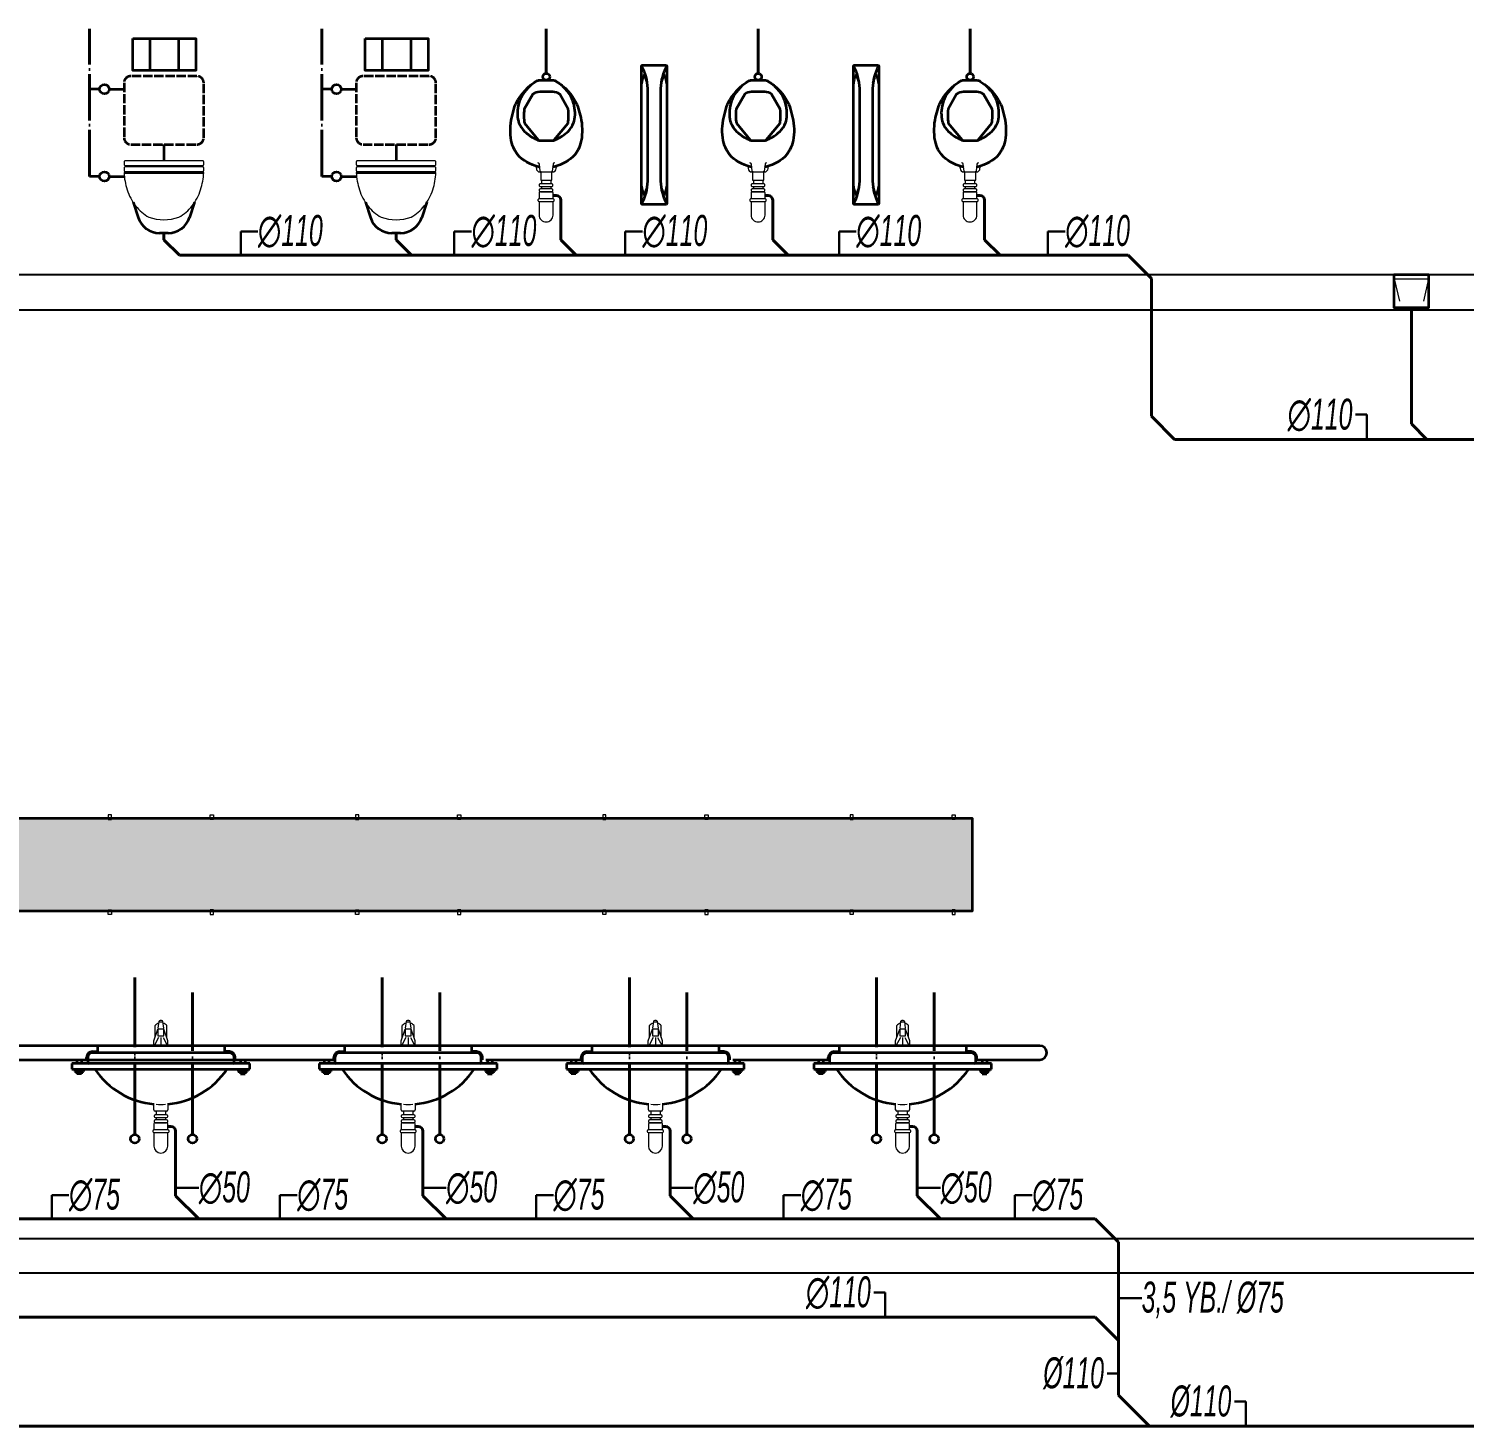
# Model space of a CAD drawing. Header units: centimetres. Extents: x 372964 to 529194, y 28783 to 59011.
# Drawn here: x 515643 to 516570, y 56347 to 57250 of the extents above; entities that cross this region are included whole.
import ezdxf
from ezdxf.enums import TextEntityAlignment as Align

# ---------------------------------------------------------------- set-up
doc = ezdxf.new("R2010")
doc.units = ezdxf.units.CM
for name, pattern in [('KESIK-3', [24, 20, -4]), ('SICAKSU1', [75, 60, -6, 0, -3, 0, -6]), ('SOGUKSU1', [72, 60, -6, 0, -6])]:
    doc.linetypes.add(name, pattern=pattern)
for name, color, linetype, lineweight in [('0-KRCN-SHT-02CIHAZ', 132, 'Continuous', 25), ('0-KRCN-SHT-LAVABO', 171, 'Continuous', 35), ('0-KRCN-SHT-PİSSU-BORU', 220, 'PISSU_LINE50', 40), ('0-KRCN-SHT-PİSUAR', 171, 'Continuous', 35), ('0-KRCN-SHT-PİSUARBÖLMESİ', 120, 'Continuous', 35), ('0-KRCN-SHT-SICAKSU', 50, 'SICAKSU1', 40), ('0-KRCN-SHT-SOGUKSU', 141, 'SOGUKSU1', 40), ('0-KRCN-SHT-SÜZGEÇBANYO', 171, 'Continuous', 35), ('0-KRCN-SHT-TUVALETKLOZET', 171, 'Continuous', 35), ('0-KRCN-SHT-YAZI-ÇAP-PİSSU', 41, 'Continuous', 30)]:
    doc.layers.add(name, color=color, linetype=linetype, lineweight=lineweight)
doc.styles.add('MUF', font='isocpeur.ttf')
doc.styles.add('ÇAP-2', font='ARIALNBI.TTF')
doc.linetypes.add('PISSU_LINE50', pattern='A,50,-10,["C",MUF,S=10,R=0,X=1,Y=-5],0', length=60)

# ---------------------------------------------------------------- blocks, each defined once
blk = doc.blocks.new('0-MEK-SHT-ZKLN-PİSUAR-1')
at = {"layer": '0-KRCN-SHT-PİSSU-BORU', "ltscale": 0.5}
for p, q in [((2.94, 34.21), (4.25, 34.21)), ((6.25, 32.21), (6.25, 22.21))]:
    blk.add_line(p, q, dxfattribs=at)
blk.add_arc((4.25, 32.21), 2, 0, 90, dxfattribs=at)
at = {"layer": '0-KRCN-SHT-PİSUAR', "color": 120, "linetype": 'Continuous', "lineweight": 20}
for p, q in [((-2.71, 44.3), (2.75, 44.3)), ((-2.06, 40.8), (-2.06, 39.21)), ((-2.06, 38.02), (-2.06, 37)), ((1.94, 40.8), (1.94, 39.21)), ((1.94, 38.02), (1.94, 37))]:
    blk.add_line(p, q, dxfattribs=at)
at = {"layer": '0-KRCN-SHT-PİSUAR', "linetype": 'Continuous'}
for points in [[(-2.97, 46.18, 0.268882), (-3.44, 46.58, -0.148908), (-12.39, 51.79), (-13.7, 53.8, -0.044554), (-15.1, 57.8, -0.093661), (-14.85, 67.8), (-13.8, 71.8, -0.058459), (-13, 73.8, -0.155521), (-3.73, 83.66, -0.133094), (-3.23, 83.8), (0, 83.8), (3.24, 83.8, -0.133094), (3.74, 83.66, -0.006353), (4.31, 83.32, -0.148889), (13, 73.8, -0.058459), (13.8, 71.8), (14.85, 67.8, -0.093661), (15.1, 57.8, -0.044554), (13.7, 53.8), (12.39, 51.79, -0.148908), (3.45, 46.58, 0.268882), (2.97, 46.18)], [(-6.5, 81.8, 0.042537), (-10, 77.8, 0.082547), (-11.79, 73.84, 0.003661), (-11.81, 73.77, 0.048482), (-12.4, 69.8, 0.066089), (-12, 66.21, 0.042626), (-11.73, 65.4, 0.081974), (-9.4, 61.8, 0.08561), (-4.05, 58.23, 0.104852), (-2.02, 57.8), (2.03, 57.8, 0.104852), (4.06, 58.23, 0.08561), (9.4, 61.8, 0.081974), (11.74, 65.4, 0.042626), (12.01, 66.21, 0.066089), (12.4, 69.8, 0.048482), (11.81, 73.77, 0.003661), (11.79, 73.84, 0.082547), (10, 77.8, 0.044527), (6.32, 81.97)], [(3.46, 58.12), (9.4, 65.3, 0.062413), (9.5, 71.3), (5.79, 77.83, 0.159561), (2.83, 78.8), (-2.83, 78.8, 0.159561), (-5.79, 77.83), (-9.5, 71.3, 0.062413), (-9.4, 65.3), (-3.45, 58.12)]]:
    blk.add_lwpolyline(points, format="xyb", dxfattribs=at)
at = {"layer": '0-KRCN-SHT-PİSUAR', "color": 120, "linetype": 'Continuous', "lineweight": 20}
for points in [[(-5.5, 47.2, -0.130683), (-4.5, 46.54, -0.191771), (-4.25, 45.84, 0.43138), (-2.71, 44.3, -0.422374), (-2.4, 44), (-2.4, 40.8), (2.4, 40.8), (2.4, 44, -0.422374), (2.71, 44.3, 0.422374), (4.25, 45.8), (4.25, 45.92, -0.171457), (4.51, 46.54, -0.130683), (5.5, 47.2)], [(-2.21, 44.3, -0.382239), (-2.61, 44.66), (-2.94, 47.68, 0.382209), (-3.64, 48.3)], [(3.64, 48.3, 0.382209), (2.95, 47.68), (2.61, 44.66, -0.382239), (2.22, 44.3)], [(2.94, 32.75), (2.94, 35.31, 0.414214), (2.44, 35.81), (-2.56, 35.81, 0.414214), (-3.06, 35.31), (-3.06, 32.75)], [(-3.06, 31.56), (-3.06, 25.76, 0.414214), (-0.06, 22.76), (-0.06, 22.76, 0.414214), (2.94, 25.76), (2.94, 31.56, 1.000007)]]:
    blk.add_lwpolyline(points, format="xyb", dxfattribs=at)
for points in [[(-3.02, 38.71), (-3.02, 38.52, 0.414214), (-2.52, 38.02), (2.41, 38.02, 0.414214), (2.91, 38.52), (2.91, 38.71, 0.414214), (2.41, 39.21), (-2.52, 39.21, 0.414214)], [(-3.56, 32.25), (-3.56, 32.06, 0.414214), (-3.06, 31.56), (2.94, 31.56, 0.414214), (3.44, 32.06), (3.44, 32.25, 0.414214), (2.94, 32.75), (-3.06, 32.75, 0.414214)], [(-3.02, 36.5), (-3.02, 36.31, 0.414214), (-2.52, 35.81), (2.41, 35.81, 0.414214), (2.91, 36.31), (2.91, 36.5, 0.414214), (2.41, 37), (-2.52, 37, 0.414214)]]:
    blk.add_lwpolyline(points, format="xyb", close=True, dxfattribs=at)
at = {"layer": '0-KRCN-SHT-PİSUAR', "linetype": 'Continuous'}
blk.add_circle((0, 85.28), 1.48, dxfattribs=at)
for centre, start, end in [((8.39, 71.88), 22.53652, 22.53698), ((9.07, 70.19), 18.72646, 18.72725), ((9.07, 70.19), 18.72703, 18.72762)]:
    blk.add_arc(centre, 5, start, end, dxfattribs=at)
at = {"layer": '0-KRCN-SHT-SOGUKSU', "ltscale": 0.5}
blk.add_line((-0.01, 86.56), (-0.01, 106), dxfattribs=at)
blk = doc.blocks.new('0-MEK-SHT-ZKLN-PİSUAR BÖLMESİ')
at = {"layer": '0-KRCN-SHT-PİSUARBÖLMESİ', "linetype": 'Continuous'}
blk.add_lwpolyline([(-6.1, 30.77), (-6.1, 89.77, -0.414214), (-5.6, 90.27), (4.4, 90.27, -0.414214), (4.9, 89.77), (4.9, 30.77, -0.414214), (4.4, 30.27), (-5.6, 30.27, -0.414214)], format="xyb", close=True, dxfattribs=at)
for points in [[(-5.99, 30.46, 0.113858), (-3.35, 40.27), (-3.35, 80.27, 0.113858), (-5.99, 90.07)], [(4.8, 90.07, 0.113858), (2.15, 80.27), (2.15, 40.27, 0.113858), (4.8, 30.46)], [(-3.56, 82.6, 0.072691), (-4.66, 85.78, 0.631225), (-5.2, 85.76, 0.078309), (-6.1, 82.29)], [(4.9, 82.29, 0.078309), (4.01, 85.76, 0.631225), (3.46, 85.78, 0.072691), (2.36, 82.6)], [(-6.1, 38.24, 0.078309), (-5.2, 34.78, 0.631225), (-4.66, 34.76, 0.072691), (-3.56, 37.93)], [(2.36, 37.93, 0.072691), (3.46, 34.76, 0.631225), (4.01, 34.78, 0.078309), (4.9, 38.24)]]:
    blk.add_lwpolyline(points, format="xyb", dxfattribs=at)
blk = doc.blocks.new('0-MEK-SHT-ZKLN-LAV.TEZGAHALTI YEDİLİ')
at = {"layer": '0-KRCN-SHT-LAVABO', "linetype": 'Continuous', "lineweight": 20}
h = blk.add_hatch(dxfattribs=at)
h.set_pattern_fill('DASH', color=120, scale=1.5, angle=45)
h.paths.add_polyline_path([(-285.82, 141), (-285.82, 141.56), (-284.42, 141.56), (-284.42, 141), (-241.88, 141), (-241.88, 141.56), (-240.48, 141.56), (-240.48, 141), (-180.76, 141), (-180.76, 141.56), (-179.37, 141.56), (-179.37, 141), (-136.82, 141), (-136.82, 141.56), (-135.42, 141.56), (-135.42, 141), (-75.7, 141), (-75.7, 141.56), (-74.31, 141.56), (-74.31, 141), (-31.76, 141), (-31.76, 141.56), (-30.37, 141.56), (-30.37, 141), (29.36, 141), (29.36, 141.56), (30.75, 141.56), (30.75, 141), (73.3, 141), (73.3, 141.56), (74.69, 141.56), (74.69, 141), (135.82, 141), (135.82, 141.56), (137.21, 141.56), (137.21, 141), (179.76, 141), (179.76, 141.56), (181.15, 141.56), (181.15, 141), (401.41, 141), (401.41, 181), (181.15, 181), (181.15, 180.44), (179.76, 180.44), (179.76, 181), (137.21, 181), (137.21, 180.44), (135.82, 180.44), (135.82, 181), (74.69, 181), (74.69, 180.44), (73.3, 180.44), (73.3, 181), (30.75, 181), (30.75, 180.44), (29.36, 180.44), (29.36, 181), (-30.37, 181), (-30.37, 180.44), (-31.76, 180.44), (-31.76, 181), (-74.31, 181), (-74.31, 180.44), (-75.7, 180.44), (-75.7, 181), (-135.42, 181), (-135.42, 180.44), (-136.82, 180.44), (-136.82, 181), (-179.37, 181), (-179.37, 180.44), (-180.76, 180.44), (-180.76, 181), (-240.48, 181), (-240.48, 180.44), (-241.88, 180.44), (-241.88, 181), (-284.42, 181), (-284.42, 180.44), (-285.82, 180.44), (-285.82, 181), (-293.15, 181), (-293.15, 141)])
at = {"layer": '0-KRCN-SHT-LAVABO', "color": 120, "linetype": 'Continuous', "lineweight": 20}
for p, q in [((29.36, 182.47), (29.36, 180.44)), ((30.75, 182.47), (29.36, 182.47)), ((29.36, 180.44), (30.75, 180.44)), ((30.75, 180.44), (30.75, 182.47)), ((73.3, 180.44), (73.3, 182.47)), ((73.3, 182.47), (74.69, 182.47)), ((74.69, 180.44), (73.3, 180.44)), ((74.69, 182.47), (74.69, 180.44)), ((135.82, 182.47), (135.82, 180.44)), ((137.21, 182.47), (135.82, 182.47)), ((135.82, 180.44), (137.21, 180.44)), ((137.21, 180.44), (137.21, 182.47)), ((179.76, 180.44), (179.76, 182.47)), ((179.76, 182.47), (181.15, 182.47)), ((181.15, 180.44), (179.76, 180.44)), ((181.15, 182.47), (181.15, 180.44)), ((242.28, 182.47), (242.28, 180.44)), ((243.67, 182.47), (242.28, 182.47)), ((242.28, 180.44), (243.67, 180.44)), ((243.67, 180.44), (243.67, 182.47)), ((286.22, 180.44), (286.22, 182.47)), ((286.22, 182.47), (287.61, 182.47)), ((287.61, 180.44), (286.22, 180.44)), ((287.61, 182.47), (287.61, 180.44)), ((348.74, 182.47), (348.74, 180.44)), ((350.13, 182.47), (348.74, 182.47)), ((348.74, 180.44), (350.13, 180.44)), ((350.13, 180.44), (350.13, 182.47)), ((392.68, 180.44), (392.68, 182.47)), ((392.68, 182.47), (394.08, 182.47)), ((394.08, 180.44), (392.68, 180.44)), ((394.08, 182.47), (394.08, 180.44)), ((29.36, 139.53), (29.36, 141.56)), ((29.36, 141.56), (30.75, 141.56)), ((30.75, 139.53), (29.36, 139.53)), ((30.75, 141.56), (30.75, 139.53)), ((74.69, 141.56), (73.3, 141.56)), ((73.3, 141.56), (73.3, 139.53)), ((73.3, 139.53), (74.69, 139.53)), ((74.69, 139.53), (74.69, 141.56)), ((135.82, 139.53), (135.82, 141.56)), ((135.82, 141.56), (137.21, 141.56)), ((137.21, 139.53), (135.82, 139.53)), ((137.21, 141.56), (137.21, 139.53)), ((181.15, 141.56), (179.76, 141.56)), ((179.76, 141.56), (179.76, 139.53)), ((179.76, 139.53), (181.15, 139.53)), ((181.15, 139.53), (181.15, 141.56)), ((242.28, 139.53), (242.28, 141.56)), ((242.28, 141.56), (243.67, 141.56)), ((243.67, 139.53), (242.28, 139.53)), ((243.67, 141.56), (243.67, 139.53)), ((287.61, 141.56), (286.22, 141.56)), ((286.22, 141.56), (286.22, 139.53)), ((286.22, 139.53), (287.61, 139.53)), ((287.61, 139.53), (287.61, 141.56)), ((348.74, 139.53), (348.74, 141.56)), ((348.74, 141.56), (350.13, 141.56)), ((350.13, 139.53), (348.74, 139.53)), ((350.13, 141.56), (350.13, 139.53)), ((394.08, 141.56), (392.68, 141.56)), ((392.68, 141.56), (392.68, 139.53)), ((392.68, 139.53), (394.08, 139.53)), ((394.08, 139.53), (394.08, 141.56)), ((51.15, 93.4), (50.75, 90.64)), ((51.12, 93.23), (52.92, 93.23)), ((52.3, 93.91), (51.74, 93.91)), ((53.29, 90.64), (52.89, 93.4)), ((157.61, 93.4), (157.21, 90.64)), ((157.58, 93.23), (159.38, 93.23)), ((158.76, 93.91), (158.2, 93.91)), ((159.75, 90.64), (159.35, 93.4)), ((264.07, 93.4), (263.68, 90.64)), ((264.04, 93.23), (265.84, 93.23)), ((265.22, 93.91), (264.66, 93.91)), ((266.21, 90.64), (265.81, 93.4)), ((370.53, 93.4), (370.14, 90.64)), ((370.5, 93.23), (372.3, 93.23)), ((371.68, 93.91), (371.12, 93.91)), ((372.67, 90.64), (372.28, 93.4)), ((48.97, 85.05), (50.75, 90.12)), ((51.05, 86.59), (49.16, 83)), ((49.5, 86.55), (49.5, 91.68)), ((52.02, 86.58), (52.02, 83)), ((52.99, 86.59), (54.88, 83)), ((55.07, 85.05), (53.29, 90.12)), ((54.54, 86.55), (54.54, 91.68)), ((155.43, 85.05), (157.21, 90.12)), ((157.51, 86.59), (155.62, 83)), ((155.96, 86.55), (155.96, 91.68)), ((158.48, 86.58), (158.48, 83)), ((159.45, 86.59), (161.34, 83)), ((161.53, 85.05), (159.75, 90.12)), ((161, 86.55), (161, 91.68)), ((261.89, 85.05), (263.68, 90.12)), ((263.97, 86.59), (262.08, 83)), ((262.42, 86.55), (262.42, 91.68)), ((264.94, 86.58), (264.94, 83)), ((265.91, 86.59), (267.8, 83)), ((267.99, 85.05), (266.21, 90.12)), ((267.47, 86.55), (267.47, 91.68)), ((368.35, 85.05), (370.14, 90.12)), ((370.43, 86.59), (368.54, 83)), ((368.88, 86.55), (368.88, 91.68)), ((371.4, 86.58), (371.4, 83)), ((372.37, 86.59), (374.26, 83)), ((374.45, 85.05), (372.67, 90.12)), ((373.93, 86.55), (373.93, 91.68)), ((48.97, 83), (48.97, 85.05)), ((48.97, 83), (55.07, 83)), ((55.07, 83), (55.07, 85.05)), ((155.43, 83), (155.43, 85.05)), ((155.43, 83), (161.53, 83)), ((161.53, 83), (161.53, 85.05)), ((261.89, 83), (261.89, 85.05)), ((261.89, 83), (267.99, 83)), ((267.99, 83), (267.99, 85.05)), ((368.35, 83), (368.35, 85.05)), ((368.35, 83), (374.45, 83)), ((374.45, 83), (374.45, 85.05)), ((49.02, 55.33), (49.02, 57.88)), ((55.02, 57.88), (55.02, 55.33)), ((155.48, 55.33), (155.48, 57.88)), ((161.48, 57.88), (161.48, 55.33)), ((261.94, 55.33), (261.94, 57.88)), ((267.94, 57.88), (267.94, 55.33)), ((368.4, 55.33), (368.4, 57.88)), ((374.4, 57.88), (374.4, 55.33)), ((49.05, 52.74), (49.05, 52.55)), ((49.05, 50.53), (49.05, 50.34)), ((54.52, 54.83), (49.52, 54.83)), ((54.52, 49.84), (49.52, 49.84)), ((54.49, 53.24), (49.55, 53.24)), ((49.55, 52.05), (54.49, 52.05)), ((54.49, 51.03), (49.55, 51.03)), ((49.55, 49.84), (54.49, 49.84)), ((50.02, 54.83), (50.02, 53.24)), ((50.02, 52.05), (50.02, 51.03)), ((54.02, 54.83), (54.02, 53.24)), ((54.02, 52.05), (54.02, 51.03)), ((54.99, 52.55), (54.99, 52.74)), ((54.99, 50.34), (54.99, 50.53)), ((155.51, 52.74), (155.51, 52.55)), ((155.51, 50.53), (155.51, 50.34)), ((160.98, 54.83), (155.98, 54.83)), ((160.98, 49.84), (155.98, 49.84)), ((160.95, 53.24), (156.01, 53.24)), ((156.01, 52.05), (160.95, 52.05)), ((160.95, 51.03), (156.01, 51.03)), ((156.01, 49.84), (160.95, 49.84)), ((156.48, 54.83), (156.48, 53.24)), ((156.48, 52.05), (156.48, 51.03)), ((160.48, 54.83), (160.48, 53.24)), ((160.48, 52.05), (160.48, 51.03)), ((161.45, 52.55), (161.45, 52.74)), ((161.45, 50.34), (161.45, 50.53)), ((261.97, 52.74), (261.97, 52.55)), ((261.97, 50.53), (261.97, 50.34)), ((267.44, 54.83), (262.44, 54.83)), ((267.44, 49.84), (262.44, 49.84)), ((267.41, 53.24), (262.47, 53.24)), ((262.47, 52.05), (267.41, 52.05)), ((267.41, 51.03), (262.47, 51.03)), ((262.47, 49.84), (267.41, 49.84)), ((262.94, 54.83), (262.94, 53.24)), ((262.94, 52.05), (262.94, 51.03)), ((266.94, 54.83), (266.94, 53.24)), ((266.94, 52.05), (266.94, 51.03)), ((267.91, 52.55), (267.91, 52.74)), ((267.91, 50.34), (267.91, 50.53)), ((368.43, 52.74), (368.43, 52.55)), ((368.43, 50.53), (368.43, 50.34)), ((373.9, 54.83), (368.9, 54.83)), ((373.9, 49.84), (368.9, 49.84)), ((373.87, 53.24), (368.93, 53.24)), ((368.93, 52.05), (373.87, 52.05)), ((373.87, 51.03), (368.93, 51.03)), ((368.93, 49.84), (373.87, 49.84)), ((369.4, 54.83), (369.4, 53.24)), ((369.4, 52.05), (369.4, 51.03)), ((373.4, 54.83), (373.4, 53.24)), ((373.4, 52.05), (373.4, 51.03)), ((374.37, 52.55), (374.37, 52.74)), ((374.37, 50.34), (374.37, 50.53)), ((48.52, 46.28), (48.52, 46.09)), ((49.02, 49.34), (49.02, 46.78)), ((55.02, 46.78), (49.02, 46.78)), ((49.02, 45.59), (55.02, 45.59)), ((49.02, 45.59), (49.02, 39.8)), ((55.02, 46.78), (55.02, 49.34)), ((55.02, 39.8), (55.02, 45.59)), ((55.52, 46.09), (55.52, 46.28)), ((154.98, 46.28), (154.98, 46.09)), ((155.48, 49.34), (155.48, 46.78)), ((161.48, 46.78), (155.48, 46.78)), ((155.48, 45.59), (161.48, 45.59)), ((155.48, 45.59), (155.48, 39.8)), ((161.48, 46.78), (161.48, 49.34)), ((161.48, 39.8), (161.48, 45.59)), ((161.98, 46.09), (161.98, 46.28)), ((261.44, 46.28), (261.44, 46.09)), ((261.94, 49.34), (261.94, 46.78)), ((267.94, 46.78), (261.94, 46.78)), ((261.94, 45.59), (267.94, 45.59)), ((261.94, 45.59), (261.94, 39.8)), ((267.94, 46.78), (267.94, 49.34)), ((267.94, 39.8), (267.94, 45.59)), ((268.44, 46.09), (268.44, 46.28)), ((367.9, 46.28), (367.9, 46.09)), ((368.4, 49.34), (368.4, 46.78)), ((374.4, 46.78), (368.4, 46.78)), ((368.4, 45.59), (374.4, 45.59)), ((368.4, 45.59), (368.4, 39.8)), ((374.4, 46.78), (374.4, 49.34)), ((374.4, 39.8), (374.4, 45.59)), ((374.9, 46.09), (374.9, 46.28)), ((52.02, 36.8), (52.02, 36.8)), ((158.48, 36.8), (158.48, 36.8)), ((264.94, 36.8), (264.94, 36.8)), ((371.4, 36.8), (371.4, 36.8))]:
    blk.add_line(p, q, dxfattribs=at)
at = {"layer": '0-KRCN-SHT-LAVABO', "linetype": 'Continuous'}
for p, q in [((430.45, 83), (-322.2, 83)), ((22.52, 80.5), (24.68, 80.5)), ((24.68, 83), (24.68, 80.5)), ((79.36, 83), (79.36, 80.5)), ((81.52, 80.5), (79.36, 80.5)), ((128.98, 80.5), (131.14, 80.5)), ((131.14, 83), (131.14, 80.5)), ((185.82, 83), (185.82, 80.5)), ((187.98, 80.5), (185.82, 80.5)), ((235.44, 80.5), (237.6, 80.5)), ((237.6, 83), (237.6, 80.5)), ((292.28, 83), (292.28, 80.5)), ((294.44, 80.5), (292.28, 80.5)), ((341.9, 80.5), (344.07, 80.5)), ((344.07, 83), (344.07, 80.5)), ((398.74, 83), (398.74, 80.5)), ((400.9, 80.5), (398.74, 80.5)), ((-21.04, 77), (126.48, 77)), ((13.73, 75.42), (13.73, 72.92)), ((90.31, 75.42), (13.73, 75.42)), ((15.8, 77), (15.8, 75.42)), ((17.8, 77), (17.8, 75.42)), ((20.02, 77), (20.02, 78)), ((20.52, 78), (20.52, 75.92)), ((81.52, 80), (22.52, 80)), ((83.52, 75.92), (83.52, 78)), ((84.02, 77), (84.02, 78)), ((86.24, 77), (86.24, 75.42)), ((88.24, 77), (88.24, 75.42)), ((90.31, 72.92), (90.31, 75.42)), ((120.19, 75.42), (120.19, 72.92)), ((196.77, 75.42), (120.19, 75.42)), ((122.26, 77), (122.26, 75.42)), ((124.26, 77), (124.26, 75.42)), ((126.48, 77), (126.48, 78)), ((126.98, 78), (126.98, 75.92)), ((187.98, 80), (128.98, 80)), ((189.98, 75.92), (189.98, 78)), ((190.48, 77), (190.48, 78)), ((191.88, 77), (232.94, 77)), ((192.7, 77), (192.7, 75.42)), ((194.7, 77), (194.7, 75.42)), ((196.77, 72.92), (196.77, 75.42)), ((226.65, 75.42), (226.65, 72.92)), ((303.23, 75.42), (226.65, 75.42)), ((228.72, 77), (228.72, 75.42)), ((230.72, 77), (230.72, 75.42)), ((232.94, 77), (232.94, 78)), ((233.44, 78), (233.44, 75.92)), ((294.44, 80), (235.44, 80)), ((296.44, 75.92), (296.44, 78)), ((296.94, 77), (296.94, 78)), ((298.34, 77), (339.4, 77)), ((299.16, 77), (299.16, 75.42)), ((301.16, 77), (301.16, 75.42)), ((303.23, 72.92), (303.23, 75.42)), ((333.12, 75.42), (333.12, 72.92)), ((409.69, 75.42), (333.12, 75.42)), ((335.18, 77), (335.18, 75.42)), ((337.18, 77), (337.18, 75.42)), ((339.4, 77), (339.4, 78)), ((339.9, 78), (339.9, 75.92)), ((400.9, 80), (341.9, 80)), ((402.9, 75.92), (402.9, 78)), ((403.4, 77), (403.4, 78)), ((403.4, 77), (430.45, 77)), ((405.62, 77), (405.62, 75.42)), ((407.62, 77), (407.62, 75.42)), ((409.69, 72.92), (409.69, 75.42)), ((13.73, 72.92), (90.31, 72.92)), ((14.9, 72.92), (14.9, 71.86)), ((18.34, 71.72), (15.25, 71.72)), ((15.8, 72.92), (15.8, 71.86)), ((15.8, 71.72), (15.8, 70.9)), ((17.8, 70.9), (15.8, 70.9)), ((17.8, 72.92), (17.8, 71.86)), ((17.8, 71.72), (17.8, 70.9)), ((18.7, 72.92), (18.7, 71.86)), ((85.34, 72.92), (85.34, 71.86)), ((85.7, 71.72), (88.79, 71.72)), ((86.24, 72.92), (86.24, 71.86)), ((86.24, 71.72), (86.24, 70.9)), ((86.24, 70.9), (88.24, 70.9)), ((88.24, 72.92), (88.24, 71.86)), ((88.24, 71.72), (88.24, 70.9)), ((89.14, 72.92), (89.14, 71.86)), ((120.19, 72.92), (196.77, 72.92)), ((121.36, 72.92), (121.36, 71.86)), ((124.8, 71.72), (121.71, 71.72)), ((122.26, 72.92), (122.26, 71.86)), ((122.26, 71.72), (122.26, 70.9)), ((124.26, 70.9), (122.26, 70.9)), ((124.26, 72.92), (124.26, 71.86)), ((124.26, 71.72), (124.26, 70.9)), ((125.16, 72.92), (125.16, 71.86)), ((191.8, 72.92), (191.8, 71.86)), ((192.16, 71.72), (195.25, 71.72)), ((192.7, 72.92), (192.7, 71.86)), ((192.7, 71.72), (192.7, 70.9)), ((192.7, 70.9), (194.7, 70.9)), ((194.7, 72.92), (194.7, 71.86)), ((194.7, 71.72), (194.7, 70.9)), ((195.6, 72.92), (195.6, 71.86)), ((226.65, 72.92), (303.23, 72.92)), ((227.82, 72.92), (227.82, 71.86)), ((231.26, 71.72), (228.17, 71.72)), ((228.72, 72.92), (228.72, 71.86)), ((228.72, 71.72), (228.72, 70.9)), ((230.72, 70.9), (228.72, 70.9)), ((230.72, 72.92), (230.72, 71.86)), ((230.72, 71.72), (230.72, 70.9)), ((231.62, 72.92), (231.62, 71.86)), ((298.26, 72.92), (298.26, 71.86)), ((298.62, 71.72), (301.71, 71.72)), ((299.16, 72.92), (299.16, 71.86)), ((299.16, 71.72), (299.16, 70.9)), ((299.16, 70.9), (301.16, 70.9)), ((301.16, 72.92), (301.16, 71.86)), ((301.16, 71.72), (301.16, 70.9)), ((302.06, 72.92), (302.06, 71.86)), ((333.12, 72.92), (409.69, 72.92)), ((334.28, 72.92), (334.28, 71.86)), ((337.73, 71.72), (334.63, 71.72)), ((335.18, 72.92), (335.18, 71.86)), ((335.18, 71.72), (335.18, 70.9)), ((337.18, 70.9), (335.18, 70.9)), ((337.18, 72.92), (337.18, 71.86)), ((337.18, 71.72), (337.18, 70.9)), ((338.08, 72.92), (338.08, 71.86)), ((404.72, 72.92), (404.72, 71.86)), ((405.08, 71.72), (408.17, 71.72)), ((405.62, 72.92), (405.62, 71.86)), ((405.62, 71.72), (405.62, 70.9)), ((405.62, 70.9), (407.62, 70.9)), ((407.62, 72.92), (407.62, 71.86)), ((407.62, 71.72), (407.62, 70.9)), ((408.52, 72.92), (408.52, 71.86))]:
    blk.add_line(p, q, dxfattribs=at)
blk.add_lwpolyline([(-293.15, 181), (401.41, 181), (401.41, 141), (-293.15, 141)], close=True, dxfattribs=at)
at = {"layer": '0-KRCN-SHT-LAVABO', "color": 120, "linetype": 'Continuous', "lineweight": 20}
for points in [[(50.75, 90.12), (50.75, 87.29), (53.29, 87.29), (53.29, 90.12)], [(157.21, 90.12), (157.21, 87.29), (159.75, 87.29), (159.75, 90.12)], [(263.68, 90.12), (263.68, 87.29), (266.21, 87.29), (266.21, 90.12)], [(370.14, 90.12), (370.14, 87.29), (372.67, 87.29), (372.67, 90.12)]]:
    blk.add_lwpolyline(points, close=True, dxfattribs=at)
at = {"layer": '0-KRCN-SHT-LAVABO', "linetype": 'Continuous'}
for centre in [(40.81, 42.9), (65.61, 42.9), (147.27, 42.9), (172.07, 42.9), (253.73, 42.9), (278.53, 42.9), (360.19, 42.9), (384.99, 42.9)]:
    blk.add_circle(centre, 1.84, dxfattribs=at)
at = {"layer": '0-KRCN-SHT-LAVABO', "color": 120, "linetype": 'Continuous', "lineweight": 20}
for centre, radius, start, end in [((52.02, 89.65), 3.23, 107.40501, 141.31431), ((51.74, 93.31), 0.6, 90, 171.88141), ((52.3, 93.31), 0.6, 8.11859, 90), ((52.02, 89.65), 3.23, 38.68569, 72.59499), ((158.48, 89.65), 3.23, 107.40501, 141.31431), ((158.2, 93.31), 0.6, 90, 171.88141), ((158.76, 93.31), 0.6, 8.11859, 90), ((158.48, 89.65), 3.23, 38.68569, 72.59499), ((264.94, 89.65), 3.23, 107.40501, 141.31431), ((264.66, 93.31), 0.6, 90, 171.88141), ((265.22, 93.31), 0.6, 8.11859, 90), ((264.94, 89.65), 3.23, 38.68569, 72.59499), ((371.4, 89.65), 3.23, 107.40501, 141.31431), ((371.12, 93.31), 0.6, 90, 171.88141), ((371.68, 93.31), 0.6, 8.11859, 90), ((371.4, 89.65), 3.23, 38.68569, 72.59499), ((52.02, 92), 34.25, 266.65278, 273.34722), ((158.48, 92), 34.25, 266.65278, 273.34722), ((264.94, 92), 34.25, 266.65278, 273.34722), ((371.4, 92), 34.25, 266.65278, 273.34722), ((49.52, 55.33), 0.5, 180, 270), ((49.52, 49.34), 0.5, 90, 180), ((49.55, 52.74), 0.5, 90, 180), ((49.55, 52.55), 0.5, 180, 270), ((49.55, 50.53), 0.5, 90, 180), ((49.55, 50.34), 0.5, 180, 270), ((54.49, 52.74), 0.5, 0, 90), ((54.49, 52.55), 0.5, 270, 0), ((54.49, 50.53), 0.5, 0, 90), ((54.49, 50.34), 0.5, 270, 0), ((54.52, 55.33), 0.5, 270, 0), ((54.52, 49.34), 0.5, 0, 90), ((155.98, 55.33), 0.5, 180, 270), ((155.98, 49.34), 0.5, 90, 180), ((156.01, 52.74), 0.5, 90, 180), ((156.01, 52.55), 0.5, 180, 270), ((156.01, 50.53), 0.5, 90, 180), ((156.01, 50.34), 0.5, 180, 270), ((160.95, 52.74), 0.5, 0, 90), ((160.95, 52.55), 0.5, 270, 0), ((160.95, 50.53), 0.5, 0, 90), ((160.95, 50.34), 0.5, 270, 0), ((160.98, 55.33), 0.5, 270, 0), ((160.98, 49.34), 0.5, 0, 90), ((262.44, 55.33), 0.5, 180, 270), ((262.44, 49.34), 0.5, 90, 180), ((262.47, 52.74), 0.5, 90, 180), ((262.47, 52.55), 0.5, 180, 270), ((262.47, 50.53), 0.5, 90, 180), ((262.47, 50.34), 0.5, 180, 270), ((267.41, 52.74), 0.5, 0, 90), ((267.41, 52.55), 0.5, 270, 0), ((267.41, 50.53), 0.5, 0, 90), ((267.41, 50.34), 0.5, 270, 0), ((267.44, 55.33), 0.5, 270, 0), ((267.44, 49.34), 0.5, 0, 90), ((368.9, 55.33), 0.5, 180, 270), ((368.9, 49.34), 0.5, 90, 180), ((368.93, 52.74), 0.5, 90, 180), ((368.93, 52.55), 0.5, 180, 270), ((368.93, 50.53), 0.5, 90, 180), ((368.93, 50.34), 0.5, 180, 270), ((373.87, 52.74), 0.5, 0, 90), ((373.87, 52.55), 0.5, 270, 0), ((373.87, 50.53), 0.5, 0, 90), ((373.87, 50.34), 0.5, 270, 0), ((373.9, 55.33), 0.5, 270, 0), ((373.9, 49.34), 0.5, 0, 90), ((49.02, 46.28), 0.5, 90, 180), ((49.02, 46.09), 0.5, 180, 270), ((55.02, 46.28), 0.5, 0, 90), ((55.02, 46.09), 0.5, 270, 0), ((155.48, 46.28), 0.5, 90, 180), ((155.48, 46.09), 0.5, 180, 270), ((161.48, 46.28), 0.5, 0, 90), ((161.48, 46.09), 0.5, 270, 0), ((261.94, 46.28), 0.5, 90, 180), ((261.94, 46.09), 0.5, 180, 270), ((267.94, 46.28), 0.5, 0, 90), ((267.94, 46.09), 0.5, 270, 0), ((368.4, 46.28), 0.5, 90, 180), ((368.4, 46.09), 0.5, 180, 270), ((374.4, 46.28), 0.5, 0, 90), ((374.4, 46.09), 0.5, 270, 0), ((52.02, 39.8), 3, 180, 270), ((52.02, 39.8), 3, 270, 0), ((158.48, 39.8), 3, 180, 270), ((158.48, 39.8), 3, 270, 0), ((264.94, 39.8), 3, 180, 270), ((264.94, 39.8), 3, 270, 0), ((371.4, 39.8), 3, 180, 270), ((371.4, 39.8), 3, 270, 0)]:
    blk.add_arc(centre, radius, start, end, dxfattribs=at)
at = {"layer": '0-KRCN-SHT-LAVABO', "linetype": 'Continuous'}
for centre, radius, start, end in [((22.52, 78), 2.5, 90, 180), ((81.52, 78), 2.5, 0, 90), ((128.98, 78), 2.5, 90, 180), ((187.98, 78), 2.5, 0, 90), ((235.44, 78), 2.5, 90, 180), ((294.44, 78), 2.5, 0, 90), ((341.9, 78), 2.5, 90, 180), ((400.9, 78), 2.5, 0, 90), ((430.45, 80), 3, 270, 90), ((22.52, 78), 2, 90, 180), ((21.02, 75.92), 0.5, 180, 270), ((81.52, 78), 2, 0, 90), ((83.02, 75.92), 0.5, 270, 0), ((128.98, 78), 2, 90, 180), ((127.48, 75.92), 0.5, 180, 270), ((187.98, 78), 2, 0, 90), ((189.48, 75.92), 0.5, 270, 0), ((235.44, 78), 2, 90, 180), ((233.94, 75.92), 0.5, 180, 270), ((294.44, 78), 2, 0, 90), ((295.94, 75.92), 0.5, 270, 0), ((341.9, 78), 2, 90, 180), ((340.4, 75.92), 0.5, 180, 270), ((400.9, 78), 2, 0, 90), ((402.4, 75.92), 0.5, 270, 0), ((15.35, 72.52), 0.801, 235.80417, 304.19583), ((16.8, 75.37), 3.65, 254.11421, 285.88579), ((18.25, 72.52), 0.801, 235.80417, 304.19583), ((52.02, 92), 34.25, 213.84518, 264.97559), ((52.02, 92), 34.25, 275.02441, 326.15482), ((85.79, 72.52), 0.801, 235.80417, 304.19583), ((87.24, 75.37), 3.65, 254.11421, 285.88579), ((88.69, 72.52), 0.801, 235.80417, 304.19583), ((121.81, 72.52), 0.801, 235.80417, 304.19583), ((123.26, 75.37), 3.65, 254.11421, 285.88579), ((124.71, 72.52), 0.801, 235.80417, 304.19583), ((158.48, 92), 34.25, 213.84518, 264.97559), ((158.48, 92), 34.25, 275.02441, 326.15482), ((192.25, 72.52), 0.801, 235.80417, 304.19583), ((193.7, 75.37), 3.65, 254.11421, 285.88579), ((195.15, 72.52), 0.801, 235.80417, 304.19583), ((228.27, 72.52), 0.801, 235.80417, 304.19583), ((229.72, 75.37), 3.65, 254.11421, 285.88579), ((231.17, 72.52), 0.801, 235.80417, 304.19583), ((264.94, 92), 34.25, 213.84518, 264.97559), ((264.94, 92), 34.25, 275.02441, 326.15482), ((298.71, 72.52), 0.801, 235.80417, 304.19583), ((300.16, 75.37), 3.65, 254.11421, 285.88579), ((301.61, 72.52), 0.801, 235.80417, 304.19583), ((334.73, 72.52), 0.801, 235.80417, 304.19583), ((336.18, 75.37), 3.65, 254.11421, 285.88579), ((337.63, 72.52), 0.801, 235.80417, 304.19583), ((371.4, 92), 34.25, 213.84518, 264.97559), ((371.4, 92), 34.25, 275.02441, 326.15482), ((405.17, 72.52), 0.801, 235.80417, 304.19583), ((406.62, 75.37), 3.65, 254.11421, 285.88579), ((408.07, 72.52), 0.801, 235.80417, 304.19583)]:
    blk.add_arc(centre, radius, start, end, dxfattribs=at)
at = {"layer": '0-KRCN-SHT-PİSSU-BORU', "ltscale": 0.5}
for p, q in [((55.02, 48.25), (56.32, 48.25)), ((161.48, 48.25), (162.78, 48.25)), ((267.94, 48.25), (269.25, 48.25)), ((374.4, 48.25), (375.71, 48.25))]:
    blk.add_line(p, q, dxfattribs=at)
for centre in [(56.32, 46.25), (162.78, 46.25), (269.25, 46.25), (375.71, 46.25)]:
    blk.add_arc(centre, 2, 0, 90, dxfattribs=at)
at = {"layer": '0-KRCN-SHT-SICAKSU', "ltscale": 0.5}
for p, q in [((40.81, 44.74), (40.81, 114)), ((147.27, 44.74), (147.27, 114)), ((253.73, 44.74), (253.73, 114)), ((360.19, 44.74), (360.19, 114))]:
    blk.add_line(p, q, dxfattribs=at)
at = {"layer": '0-KRCN-SHT-SOGUKSU', "ltscale": 0.5}
for p, q in [((65.61, 44.74), (65.61, 106)), ((172.07, 44.74), (172.07, 106)), ((278.53, 44.74), (278.53, 106)), ((384.99, 44.74), (384.99, 106))]:
    blk.add_line(p, q, dxfattribs=at)
blk = doc.blocks.new('0-MEK-SHT-ZKLN-SÜZGEÇ BANYO')
at = {"layer": '0-KRCN-SHT-SÜZGEÇBANYO', "color": 120, "lineweight": 20}
for p, q in [((-7.47, -1.69), (7.48, -1.69)), ((-7.45, -1.72), (-5.15, -11.37)), ((5.31, -11.37), (7.48, -1.7))]:
    blk.add_line(p, q, dxfattribs=at)
at = {"layer": '0-KRCN-SHT-SÜZGEÇBANYO'}
blk.add_lwpolyline([(-7.5, 0), (-7.5, -14), (7.5, -14), (7.5, 0)], close=True, dxfattribs=at)
blk = doc.blocks.new('G$CC9077728')
at = {"layer": '0-KRCN-SHT-SOGUKSU', "ltscale": 0.5}
blk.add_line((-47.99, 36.6), (-47.99, 132.02), dxfattribs=at)
at = {"layer": '0-KRCN-SHT-TUVALETKLOZET'}
for p, q in [((-8.87, 104.97), (-8.87, 125.59)), ((9.62, 104.97), (9.62, 125.59)), ((-41.49, 92.91), (-47.99, 92.91)), ((-35.38, 92.91), (-25.73, 92.91)), ((0, 57.25), (0, 46.74)), ((-25.73, 39.1), (25.73, 39.1)), ((-41.49, 36.6), (-47.99, 36.6)), ((-35.38, 36.6), (-25.54, 36.6)), ((-19.87, 19.89), (-16.6, 9.96)), ((19.87, 19.89), (16.6, 9.96))]:
    blk.add_line(p, q, dxfattribs=at)
at = {"layer": '0-KRCN-SHT-TUVALETKLOZET', "color": 171}
blk.add_line((2.83, 0), (-2.83, 0), dxfattribs=at)
at = {"layer": '0-KRCN-SHT-TUVALETKLOZET'}
blk.add_lwpolyline([(-19.97, 125.59), (20.72, 125.59), (20.72, 104.97), (-19.97, 104.97)], close=True, dxfattribs=at)
at = {"layer": '0-KRCN-SHT-TUVALETKLOZET', "linetype": 'KESIK-3', "ltscale": 0.3}
blk.add_lwpolyline([(-25.73, 97.03), (-25.73, 61.6, 0.414214), (-21.38, 57.25), (21.38, 57.25, 0.414214), (25.73, 61.6), (25.73, 97.03, 0.414214), (21.38, 101.38), (-21.38, 101.38, 0.414214)], format="xyb", close=True, dxfattribs=at)
at = {"layer": '0-KRCN-SHT-TUVALETKLOZET', "color": 120, "lineweight": 20}
for points in [[(-25.73, 46.01), (-25.73, 44.36, 0.414214), (-25.01, 43.64), (25.01, 43.64, 0.414214), (25.73, 44.36), (25.73, 46.01, 0.414214), (25.01, 46.74), (-25.01, 46.74, 0.414214)], [(-25.73, 42.17), (-25.73, 40.52, 0.414214), (-25.01, 39.79), (25.01, 39.79, 0.414214), (25.73, 40.52), (25.73, 42.17, 0.414214), (25.01, 42.89), (-25.01, 42.89, 0.414214)]]:
    blk.add_lwpolyline(points, format="xyb", close=True, dxfattribs=at)
for points in [[(-25.73, 39.1, 0.066087), (-23.73, 28.02, 0.087392), (-18.23, 17.57, 0.103887), (-9.67, 10.3, 0.123332)], [(9.67, 10.3, 0.103887), (18.23, 17.57, 0.087392), (23.73, 28.02, 0.066087), (25.73, 39.1, 0.077811)]]:
    blk.add_lwpolyline(points, format="xyb", dxfattribs=at)
at = {"layer": '0-KRCN-SHT-TUVALETKLOZET'}
for centre in [(-38.44, 92.91), (-38.44, 36.6)]:
    blk.add_circle(centre, 3.06, dxfattribs=at)
for centre, start, end in [((-2.83, 14.5), 198.23098, 270), ((2.83, 14.5), 270, 341.76902)]:
    blk.add_arc(centre, 14.5, start, end, dxfattribs=at)
at = {"layer": '0-KRCN-SHT-TUVALETKLOZET', "color": 120, "lineweight": 20}
blk.add_arc((0, 37.85), 29.2, 250.66612, 289.33388, dxfattribs=at)

msp = doc.modelspace()

# ---------------------------------------------------------------- linework, layer by layer
at = {"layer": '0-KRCN-SHT-02CIHAZ', "color": 8}
for p, q in [((523558.771, 57090.55), (503312.649, 57090.55)), ((503312.649, 57068.05), (523558.771, 57068.05)), ((503312.649, 56468.05), (523558.771, 56468.05)), ((523558.771, 56445.55), (503312.649, 56445.55))]:
    msp.add_line(p, q, dxfattribs=at)
at = {"layer": '0-KRCN-SHT-PİSSU-BORU'}
for p, q in [((515730.175, 57117.532), (515730.175, 57113.176)), ((515880.175, 57117.532), (515880.175, 57113.176)), ((515986.517, 57123.87), (515986.517, 57113.176)), ((516123.404, 57123.87), (516123.404, 57113.176)), ((516260.291, 57123.87), (516260.291, 57113.176)), ((515740.175, 57103.176), (515730.175, 57113.176)), ((515890.175, 57103.176), (515880.175, 57113.176)), ((515996.517, 57103.176), (515986.517, 57113.176)), ((516133.404, 57103.176), (516123.404, 57113.176)), ((516270.291, 57103.176), (516260.291, 57113.176)), ((515740.175, 57103.176), (516353.038, 57103.176)), ((516368.038, 57088.176), (516353.038, 57103.176)), ((516368.038, 57088.176), (516368.038, 56999.217)), ((516535.907, 57069.55), (516535.907, 56994.217)), ((516383.038, 56984.217), (516368.038, 56999.217)), ((516545.907, 56984.217), (516535.907, 56994.217)), ((516383.038, 56984.217), (518776.68, 56984.217)), ((515737.721, 56537.421), (515737.721, 56495.678)), ((515897.412, 56537.421), (515897.412, 56495.678)), ((516057.103, 56537.421), (516057.103, 56495.678)), ((516216.794, 56537.421), (516216.794, 56495.678)), ((515752.721, 56480.678), (515737.721, 56495.678)), ((515912.412, 56480.678), (515897.412, 56495.678)), ((516072.103, 56480.678), (516057.103, 56495.678)), ((516231.794, 56480.678), (516216.794, 56495.678)), ((515279.959, 56480.678), (516331.73, 56480.676)), ((516346.73, 56465.676), (516331.73, 56480.676)), ((516346.73, 56465.676), (516346.73, 56366.717)), ((515150.333, 56417.233), (516331.73, 56417.233)), ((516346.73, 56402.233), (516331.73, 56417.233)), ((516366.73, 56346.717), (516346.73, 56366.717)), ((514135.9, 56346.717), (521900.233, 56346.717))]:
    msp.add_line(p, q, dxfattribs=at)
at = {"layer": '0-KRCN-SHT-YAZI-ÇAP-PİSSU', "linetype": 'Continuous'}
for p, q in [((515790.887, 57118.571), (515779.797, 57118.571)), ((515779.797, 57118.571), (515779.797, 57103.176)), ((515928.86, 57118.571), (515917.77, 57118.571)), ((515917.77, 57118.571), (515917.77, 57103.176)), ((516039.239, 57118.571), (516028.148, 57118.571)), ((516028.148, 57118.571), (516028.148, 57103.176)), ((516177.375, 57118.571), (516166.285, 57118.571)), ((516166.285, 57118.571), (516166.285, 57103.176)), ((516312.271, 57118.571), (516301.181, 57118.571)), ((516301.181, 57118.571), (516301.181, 57103.176)), ((516499.894, 57000.223), (516507.206, 57000.223)), ((516507.206, 57000.223), (516507.206, 56984.217)), ((515668.848, 56496.071), (515657.758, 56496.071)), ((515657.758, 56496.071), (515657.758, 56480.676)), ((515752.721, 56500.701), (515737.721, 56500.701)), ((515816.235, 56496.071), (515805.144, 56496.071)), ((515805.144, 56496.071), (515805.144, 56480.676)), ((515912.412, 56500.701), (515897.412, 56500.701)), ((515981.772, 56496.071), (515970.682, 56496.071)), ((515970.682, 56496.071), (515970.682, 56480.676)), ((516072.103, 56500.701), (516057.103, 56500.701)), ((516141.494, 56496.071), (516130.404, 56496.071)), ((516130.404, 56496.071), (516130.404, 56480.677)), ((516231.794, 56500.701), (516216.794, 56500.701)), ((516290.963, 56496.071), (516279.873, 56496.071)), ((516279.873, 56496.071), (516279.873, 56480.676)), ((516188.776, 56433.239), (516196.088, 56433.239)), ((516196.088, 56433.239), (516196.088, 56417.233)), ((516361.73, 56429.527), (516346.73, 56429.527)), ((516339.418, 56380.922), (516346.73, 56380.922)), ((516421.689, 56362.723), (516429.001, 56362.723)), ((516429.001, 56362.723), (516429.001, 56346.717))]:
    msp.add_line(p, q, dxfattribs=at)

# ---------------------------------------------------------------- block references
at = {"layer": '0-KRCN-SHT-LAVABO', "xscale": 1.5, "yscale": 1.5, "zscale": 1.5}
msp.add_blockref('0-MEK-SHT-ZKLN-LAV.TEZGAHALTI YEDİLİ', (515650.235, 56468.05), dxfattribs=at)
at = {"layer": '0-KRCN-SHT-PİSUAR', "xscale": 1.5, "yscale": 1.5, "zscale": 1.5}
for p in [(515977.146, 57090.55), (516114.033, 57090.55), (516250.92, 57090.55)]:
    msp.add_blockref('0-MEK-SHT-ZKLN-PİSUAR-1', p, dxfattribs=at)
at = {"layer": '0-KRCN-SHT-PİSUARBÖLMESİ', "xscale": 1.5, "yscale": 1.5, "zscale": 1.5}
for p in [(516047.758, 57090.55), (516184.645, 57090.55)]:
    msp.add_blockref('0-MEK-SHT-ZKLN-PİSUAR BÖLMESİ', p, dxfattribs=at)
at = {"layer": '0-KRCN-SHT-SÜZGEÇBANYO', "xscale": 1.5, "yscale": 1.5, "zscale": 1.5}
msp.add_blockref('0-MEK-SHT-ZKLN-SÜZGEÇ BANYO', (516535.907, 57090.55), dxfattribs=at)
at = {"layer": '0-KRCN-SHT-TUVALETKLOZET'}
for p in [(515730.175, 57117.532), (515880.175, 57117.532)]:
    msp.add_blockref('G$CC9077728', p, dxfattribs=at)

# ---------------------------------------------------------------- texts
at = {"layer": '0-KRCN-SHT-YAZI-ÇAP-PİSSU', "linetype": 'Continuous', "style": 'ÇAP-2', "width": 0.7}
for s, p in [('∅110', (515790.892, 57109.229)), ('∅110', (515928.865, 57109.229)), ('∅110', (516039.244, 57109.229)), ('∅110', (516177.38, 57109.229)), ('∅110', (516312.276, 57109.229)), ('∅75', (515668.853, 56486.729)), ('∅50', (515752.726, 56491.359)), ('∅75', (515816.239, 56486.729)), ('∅50', (515912.417, 56491.359)), ('∅75', (515981.777, 56486.729)), ('∅50', (516072.108, 56491.359)), ('∅75', (516141.499, 56486.729)), ('∅50', (516231.799, 56491.359)), ('∅75', (516290.968, 56486.729)), ('3,5 YB./ %%C75', (516361.735, 56420.185))]:
    msp.add_text(s, height=20, dxfattribs=at).set_placement(p)
for s, p in [('∅110', (516497.869, 57000.571)), ('∅110', (516186.752, 56433.587)), ('%%C110', (516337.394, 56381.27)), ('%%C110', (516419.665, 56363.071))]:
    msp.add_text(s, height=20, dxfattribs=at).set_placement(p, align=Align.MIDDLE_RIGHT)

doc.saveas('drawing.dxf')
